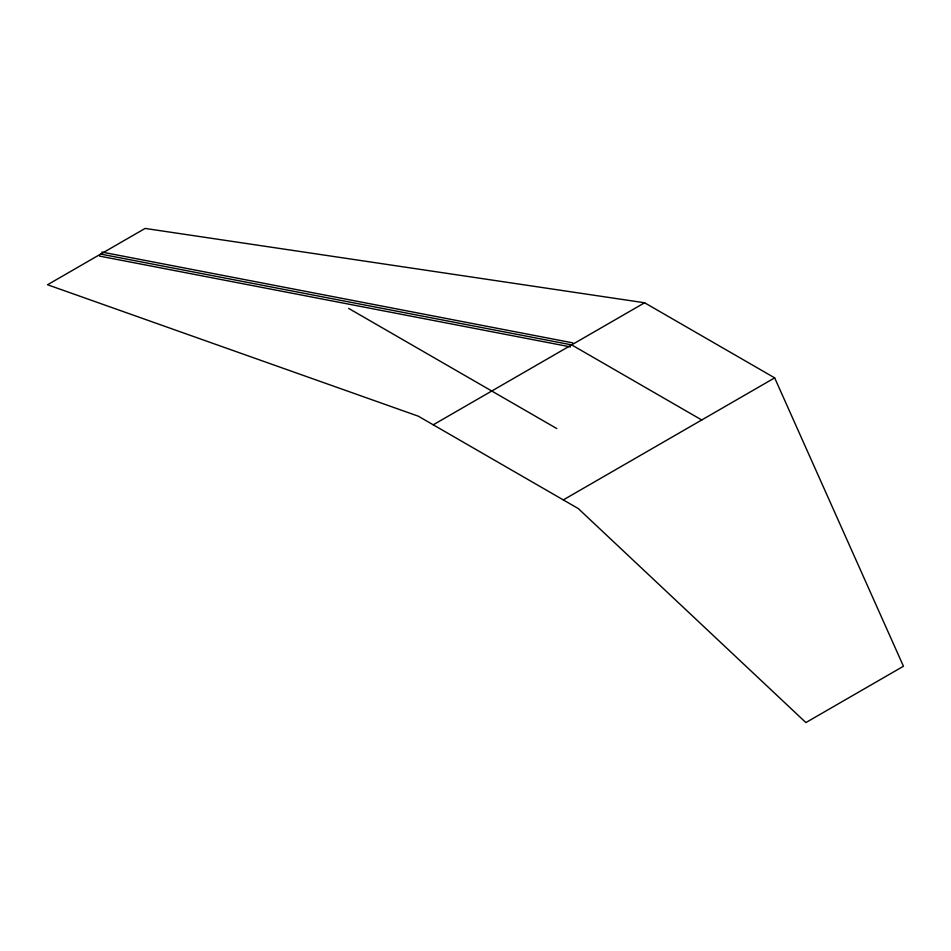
<?xml version="1.0" encoding="UTF-8"?>
<svg xmlns="http://www.w3.org/2000/svg" width="951" height="951" viewBox="0 0 951 951"><rect width="100%" height="100%" fill="white"/><g stroke="black" fill="none" stroke-linecap="round" stroke-linejoin="round"><path stroke-width="1.43" d="M433.228 424.812L644.6 302.775L774.673 377.868L903.45 666.247L805.889 722.57L578.256 508.547L418.262 416.169L47.55 284.753L145.111 228.43L644.6 302.775M563.301 499.905L774.673 377.868M101.84 252.063L572.823 342.871M100.675 254.083L571.658 344.88L701.731 419.985M99.51 256.092L570.493 346.901M348.672 308.409L556.799 428.568"/></g></svg>
